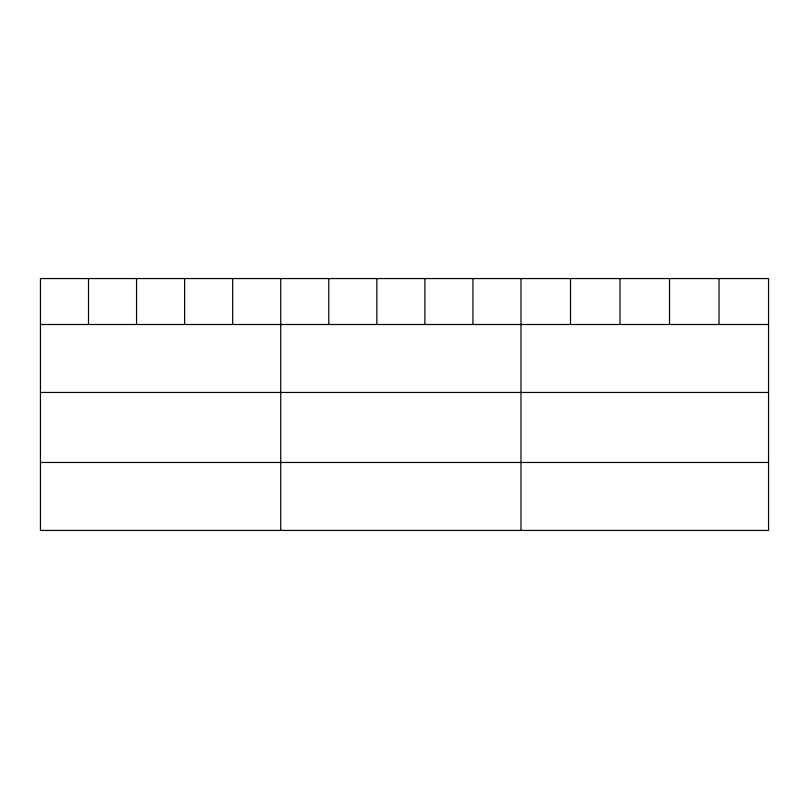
<?xml version="1.0" encoding="UTF-8"?>
<svg xmlns="http://www.w3.org/2000/svg" width="809" height="809" viewBox="0 0 809 809"><rect width="100%" height="100%" fill="white"/><g stroke="black" fill="none" stroke-linecap="round" stroke-linejoin="round"><path stroke-width="1.21" d="M768.55 324.5L768.55 530.441L40.45 530.441L40.45 278.559L768.55 278.559L768.55 324.5L40.45 324.5M40.45 392.456L768.55 392.456M40.45 462.475L768.55 462.475M719.039 278.559L719.039 324.5M669.528 278.559L669.528 324.5M620.018 278.559L620.018 324.5M570.507 278.559L570.507 324.5M520.996 278.559L520.996 530.441M472.941 278.559L472.941 324.5M424.887 278.559L424.887 324.5M376.832 278.559L376.832 324.5M328.778 278.559L328.778 324.5M280.723 278.559L280.723 530.441M232.668 278.559L232.668 324.5M184.614 278.559L184.614 324.5M136.559 278.559L136.559 324.5M88.505 278.559L88.505 324.5"/></g></svg>
